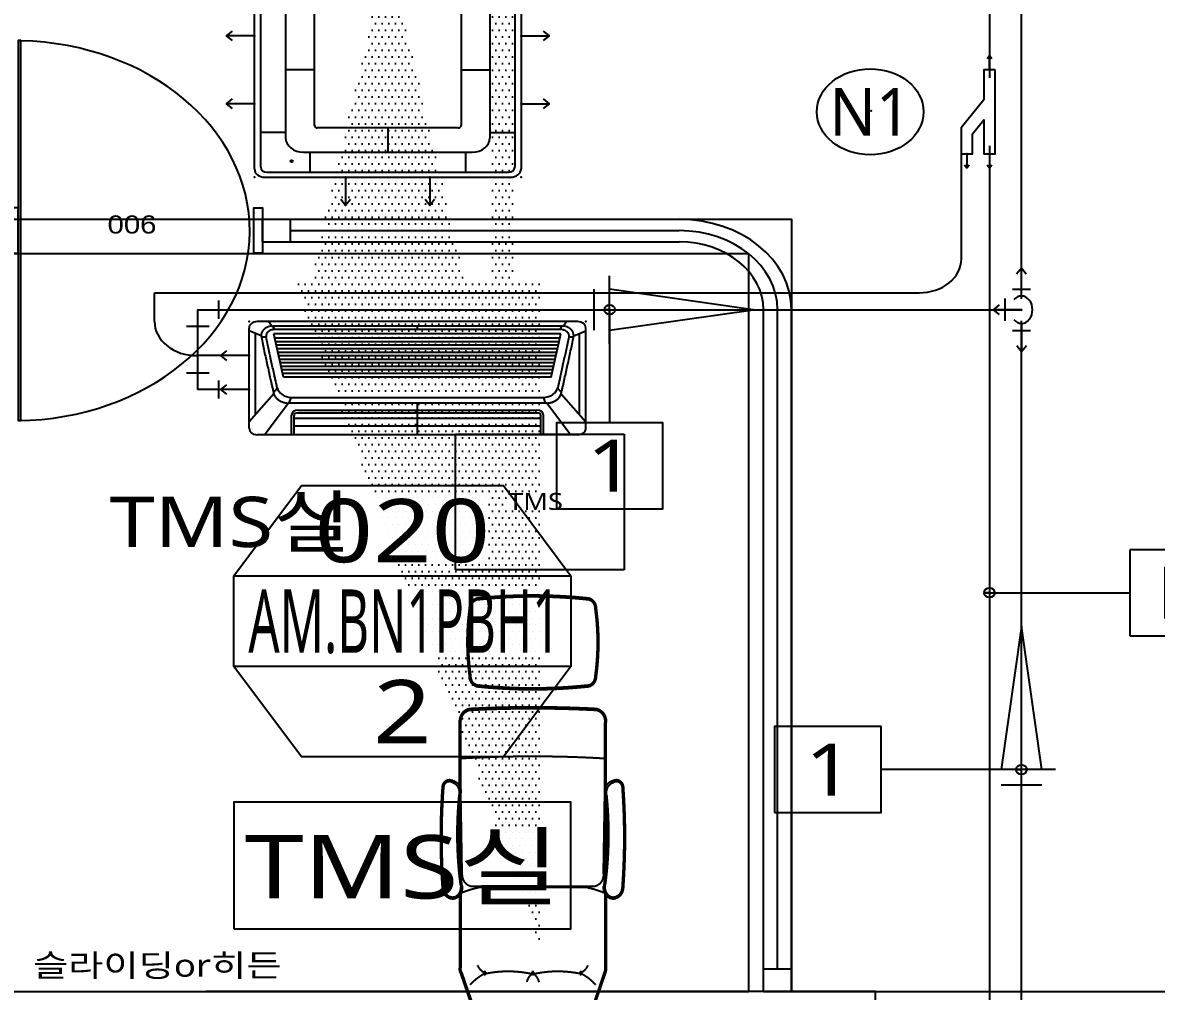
# Model space of a CAD drawing. Extents: x 11551484 to 2613213153046, y -2602833546311 to 14142.
# Drawn here: x 1301847045722 to 1302304503940, y -1301661280855 to -1301270332789 of the extents above; entities that cross this region are included whole.
import ezdxf
from ezdxf.enums import TextEntityAlignment as Align

# ---------------------------------------------------------------- set-up
doc = ezdxf.new("R2010")
doc.units = 0
doc.header["$LTSCALE"] = 1000
doc.header["$MEASUREMENT"] = 0
doc.header["$PDMODE"] = 35
doc.linetypes.add('DH-HID2', pattern=[1.2, 0.8, -0.4])
doc.layers.get('0').update_dxf_attribs({"linetype": 'CONTINUOUS'})
for name, color, linetype in [('0-ELC TEXT', 7, 'CONTINUOUS'), ('03-TEXT', 3, 'CONTINUOUS'), ('2.글자선', 60, 'CONTINUOUS'), ('5.창호', 4, 'CONTINUOUS'), ('CO-DO-FR', 7, 'CONTINUOUS'), ('CO-DOOR', 8, 'CONTINUOUS'), ('DVM_DRAIN', 5, 'CONTINUOUS'), ('DVM_DRAIN_MARK', 7, 'CONTINUOUS'), ('DVM_INDOOR', 7, 'CONTINUOUS'), ('DVM_INOUT_MARK', 2, 'CONTINUOUS'), ('DVM_INOUT_NAME', 7, 'CONTINUOUS'), ('DVM_JOINT', 6, 'CONTINUOUS'), ('DVM_PIPE', 3, 'CONTINUOUS'), ('DVM_PIPE_MARK', 2, 'CONTINUOUS'), ('DVM_PIPE_MARK_LEN', 7, 'CONTINUOUS'), ('DVM_ROOM', 2, 'CONTINUOUS'), ('DVM_UNIT_BP', 7, 'CONTINUOUS'), ('DVM_UNIT_DP', 4, 'CONTINUOUS'), ('DVM_UNIT_LP', 3, 'CONTINUOUS'), ('FU-FURM', 251, 'DH-HID2'), ('wall', 3, 'CONTINUOUS')]:
    doc.layers.add(name, color=color, linetype=linetype)
doc.layers.add('DVM_PMAT_MARK', color=6, linetype='CONTINUOUS', lineweight=25)
doc.styles.add('DVM_DEFAULT', font='malgun.ttf')
doc.styles.add('W-TEXT2', font='Dotum.ttf')
doc.styles.add('맑은 고딕', font='malgun.ttf')

# ---------------------------------------------------------------- blocks, each defined once
blk = doc.blocks.new('D-401')
at = {"layer": 'CO-DO-FR'}
for points in [[(0, 200), (30, 200), (30, 0), (0, 0)], [(900, 200), (870, 200), (870, 0), (900, 0)]]:
    blk.add_lwpolyline(points, close=True, dxfattribs=at)
at = {"layer": 'CO-DOOR'}
blk.add_lwpolyline([(860, 940), (860, -740), (870, -740), (870, 940)], close=True, dxfattribs=at)
blk.add_arc((884.8, 100.4), 839.8, 91.0082, 268.3093, dxfattribs=at)
at = {"layer": '2.글자선', "style": 'W-TEXT2'}
blk.add_text('900', height=80, dxfattribs=at).set_placement((464.3, 72.8), align=Align.MIDDLE_CENTER)
blk = doc.blocks.new('F-120')
at = {"layer": 'FU-FURM'}
for p, q in [((674.8, 324.3), (448.2, 324.3)), ((988.1, 318.1), (739.8, 323.2)), ((1067.9, 324.3), (1323.5, 324.3)), ((1068, 338.6), (1069.7, 342.3)), ((690.5, 318.3), (448.2, 318.3)), ((988, 312.1), (690.5, 318.3)), ((1057.7, 318.3), (1322.7, 318.3)), ((1338.3, 315.1), (1471.8, 258.6)), ((1339.1, 321.1), (1475.3, 263.5)), ((1033, -267.1), (1033, 267.1)), ((1036.4, -240.7), (1036.4, 240.7)), ((1488, -227), (1488, 227)), ((1494, -227), (1494, 227)), ((1338.3, -315.1), (1471.8, -258.6)), ((1339.1, -321.1), (1475.3, -263.5)), ((402.2, -295.2), (402.2, -296.4)), ((690.5, -318.3), (448.2, -318.3)), ((988, -312.1), (690.5, -318.3)), ((988.1, -318.1), (739.8, -323.2)), ((1057.7, -318.3), (1322.7, -318.3)), ((674.8, -324.3), (448.2, -324.3)), ((1065.3, -324.3), (1323.5, -324.3)), ((1068, -338.6), (1069.7, -342.3)), ((1073.4, -336.1), (1073.2, -335.6))]:
    blk.add_line(p, q, dxfattribs=at)
for centre in [(1341.4, 212.8), (1341.4, 0), (1341.4, -211.6)]:
    blk.add_circle(centre, 5, dxfattribs=at)
for centre, radius, start, end in [((857.4, -1603.5), 2011.1, 85.0022, 94.9978), ((682.2, 370), 30, 90, 180), ((460, 323.4), 198.2, 8.4489, 14.1361), ((460, 323.4), 204.2, 9.8324, 14.1361), ((682.2, 370), 24, 90, 180), ((857.4, -1603.5), 2005.1, 85.0022, 94.9978), ((1032.6, 355), 45, 335.1469, 90), ((1032.6, 355), 39, 335.1469, 90), ((448.2, 274.3), 50, 90, 177.5759), ((695.6, 358.4), 40, 188.4489, 277.5825), ((700.6, 365.1), 40, 189.8324, 277.2912), ((846.4, -774.1), 1102.5, 80.4, 97.5825), ((846.4, -774.1), 1108.5, 80.6287, 97.2912), ((1033.4, 359.1), 40, 260.6287, 335.1469), ((1036.9, 352.4), 40, 260.4, 335.1469), ((1323.5, 284.3), 40, 67.0656, 90), ((163.1, -424.1), 714.1, 80.4001, 99.5999), ((163.1, -424.3), 708.3, 80.3882, 99.6118), ((448.2, 274.3), 44, 90, 177.5759), ((7238.9, 0.1), 6670.4, 177.26633, 182.73581), ((988, 267.1), 45, 0, 90), ((1503.2, 164), 473.1, 161.1345, 170.6787), ((1322.7, 278.3), 40, 67.0656, 90), ((44, 240), 40, 90, 180), ((44, 240), 34, 90, 180), ((282.2, 240), 40, 0, 90), ((282.2, 240), 34, 0, 90), ((6926.8, 0), 6534.4, 177.57593, 182.42407), ((7068.9, 0.1), 6670.4, 177.62279, 182.3735), ((1286.6, 191.1), 58.9, 26.4695, 61.7897), ((1552.4, 123.6), 228.5, 138.2234, 156.1064), ((1449, 227), 39, 0, 54.2029), ((1449, 227), 45, 0, 54.2029), ((2879, 0), 2885, 175.2281, 184.7719), ((2879, 0), 2879, 175.2281, 184.7719), ((-2552.8, 0), 2879, 355.2281, 4.7719), ((-2552.8, 0), 2885, 355.2281, 4.7719), ((1942.6, 109.8), 607.9, 170.7046, 189.9934), ((1392.4, -29.5), 58.9, 109.7444, 145.0646), ((1942.6, -109.8), 607.9, 170.0066, 189.1734), ((1392.4, 29.5), 58.9, 214.9354, 250.2556), ((44, -240), 40, 180, 270), ((44, -240), 34, 180, 270), ((282.2, -240), 40, 270, 0), ((282.2, -240), 34, 270, 0), ((1503.2, -164), 473.1, 189.3213, 198.8655), ((1286.6, -189.9), 58.9, 298.2103, 333.5305), ((1552.4, -123.6), 228.5, 203.8936, 221.7766), ((1449, -227), 39, 305.7971, 0), ((1449, -227), 45, 305.7971, 0), ((163.1, 424.1), 714.1, 260.4001, 279.5999), ((163.1, 424.3), 708.3, 260.3882, 279.6118), ((448.2, -274.3), 50, 182.4241, 270), ((448.2, -274.3), 44, 182.4241, 270), ((988, -267.1), 45, 270, 0), ((695.6, -358.4), 40, 82.4175, 171.5511), ((846.4, 774.1), 1102.5, 262.4175, 279.6), ((846.4, 774.1), 1108.5, 262.7088, 279.3713), ((1033.4, -359.1), 40, 24.8531, 99.3713), ((1036.9, -352.4), 40, 24.8531, 99.6), ((1322.7, -278.3), 40, 270, 292.9344), ((1323.5, -284.3), 40, 270, 292.9344), ((460, -323.4), 198.2, 345.8639, 351.5511), ((460, -323.4), 204.2, 345.8639, 350.1676), ((700.6, -365.1), 40, 82.7088, 170.1676), ((1032.6, -355), 45, 270, 24.8531), ((1032.6, -355), 39, 270, 24.8531), ((682.2, -370), 30, 180, 270), ((682.2, -370), 24, 180, 270), ((857.4, 1603.5), 2011.1, 265.0022, 274.9978), ((857.4, 1603.5), 2005.1, 265.0022, 274.9978)]:
    blk.add_arc(centre, radius, start, end, dxfattribs=at)
blk = doc.blocks.new('DVM_BACKGROUND')
at = {"layer": '5.창호', "ltscale": 30}
for p, q in [((11494873.8, -14252465.3), (11496359.2, -14252465.3)), ((11494873.8, -14252565.3), (11494873.8, -14252465.3)), ((11494973.8, -14252565.3), (11494973.8, -14252465.3)), ((11494873.8, -14252515.3), (11494873.8, -14252515.3)), ((11494973.8, -14252515.3), (11496359.2, -14252515.3)), ((11494873.8, -14252565.3), (11496359.2, -14252565.3)), ((11496659.2, -14255878), (11496659.2, -14252865.3)), ((11496709.2, -14255778), (11496709.2, -14252865.3)), ((11496759.2, -14255878), (11496759.2, -14252865.3)), ((11496659.2, -14255778), (11496759.2, -14255778)), ((11496659.2, -14255878), (11496759.2, -14255878)), ((11496709.2, -14255878), (11496709.2, -14255878))]:
    blk.add_line(p, q, dxfattribs=at)
for radius, start in [(400, 360), (350, 0), (300, 0)]:
    blk.add_arc((11496359.2, -14252865.3), radius, start, 90, dxfattribs=at)
at = {"layer": 'FU-FURM'}
blk.add_lwpolyline([(11496162.5, -14254015.2), (11495562.5, -14254015.2), (11495562.5, -14253415.2), (11496162.5, -14253415.2)], close=True, dxfattribs=at)
at = {"layer": 'wall', "ltscale": 10}
for p, q in [((11497058.8, -14255878), (11494673.8, -14255878)), ((11496658.7, -14255878), (11496659.2, -14255878)), ((11497058.8, -14255977.8), (11497058.8, -14255877.8))]:
    blk.add_line(p, q, dxfattribs=at)
at = {"layer": 'CO-DOOR', "rotation": 180}
blk.add_blockref('D-401', (11494873.8, -14252415.3), dxfattribs=at)
at = {"layer": 'FU-FURM', "xscale": -1, "rotation": 89.99999999999994}
blk.add_blockref('F-120', (11495837.7, -14254133.3), dxfattribs=at)
at = {"layer": '0-ELC TEXT', "color": 8, "style": '맑은 고딕'}
blk.add_text('TMS', height=74.67, dxfattribs=at).set_placement((11495749.2, -14253675.1), align=Align.TOP_LEFT)
at = {"layer": '03-TEXT', "style": '맑은 고딕'}
blk.add_text('TMS실', height=222.22, dxfattribs=at).set_placement((11494329.8, -14253691.7), align=Align.TOP_LEFT)
at = {"layer": '03-TEXT', "color": 7, "style": '맑은 고딕'}
blk.add_text('슬라이딩or히든', height=100, dxfattribs=at).set_placement((11494056.6, -14255713.4), align=Align.TOP_LEFT)
blk = doc.blocks.new('DVM_DP_VEC')
at = {"layer": 'DVM_UNIT_DP', "color": 0}
blk.add_line((0, 0), (100, 0), dxfattribs=at)
blk.add_lwpolyline([(78.8, 21.2), (100, 0), (78.8, -21.2)], dxfattribs=at)
blk.add_point((0, 0), dxfattribs=at)
blk = doc.blocks.new('DVM_LP_VEC')
at = {"layer": 'DVM_UNIT_LP', "color": 0}
blk.add_line((0, 0), (100, 0), dxfattribs=at)
blk.add_lwpolyline([(78.8, 21.2), (100, 0), (78.8, -21.2)], dxfattribs=at)
blk.add_point((0, 0), dxfattribs=at)
blk = doc.blocks.new('DVM_ID_CST_WF4W_840X204X840_T')
at = {"layer": 'DVM_INDOOR'}
h = blk.add_hatch(dxfattribs=at)
h.set_pattern_fill('DOTS', color=0, scale=15)
h.set_pattern_definition([(0, (0, 0), (11.90625, 23.8125), [0, -23.8125])])
h.paths.add_polyline_path([(277.5, 451.7), (-277.3, 451.7), (-277.3, 363.4), (277.5, 363.4)])
h.paths.add_polyline_path([(-364, 276.7), (-452.3, 276.7), (-452.3, -278.1), (-363.9, -278.1)])
h.paths.add_polyline_path([(277.5, -364.7), (-277.3, -364.7), (-277.3, -453), (277.5, -453)])
h.paths.add_polyline_path([(452.4, 276.7), (364.2, 276.7), (364.1, -278.1), (452.4, -278.1)])
h = blk.add_hatch(dxfattribs=at)
h.set_pattern_fill('NET3', color=0, scale=13)
h.set_pattern_definition([(0, (0, 0), (0, 41.275), []), (60, (0, 0), (-35.745, 20.6375), []), (120, (0, 0), (-35.745, -20.6375), [])])
h.paths.add_polyline_path([(261.3, 246.1, 0.414214), (251.3, 256.1), (-251.1, 256.1, 0.414214), (-261.1, 246.1), (-261.1, -247.4, 0.414214), (-251.1, -257.4), (251.3, -257.4, 0.414214), (261.3, -247.4)])
at = {"layer": 'DVM_INDOOR', "color": 0}
for p, q in [((437.1, 474.3), (-436.9, 474.3)), ((430.4, 451.7), (-430.3, 451.7)), ((-277.3, 363.4), (-277.3, 451.7)), ((277.5, 363.4), (277.5, 451.7)), ((-474.9, -437.7), (-474.9, 436.3)), ((-452.3, -431), (-452.3, 429.7)), ((452.4, 429.7), (452.4, -431)), ((475.1, 436.3), (475.1, -437.7)), ((-300.4, 363.4), (300.6, 363.4)), ((0.1, 256.1), (0.1, 363.4)), ((-364, 299.8), (-363.9, -301.1)), ((364.2, 299.8), (364.1, -301.1)), ((-364, 276.7), (-452.3, 276.7)), ((364.2, 276.7), (452.4, 276.7)), ((-261.1, -0.7), (-364, -0.7)), ((261.3, -0.7), (364.2, -0.7)), ((-363.9, -278.1), (-452.3, -278.1)), ((0.1, -257.4), (0.1, -364.7)), ((364.1, -278.1), (452.4, -278.1)), ((-300.3, -364.7), (300.5, -364.7)), ((-277.3, -364.7), (-277.3, -453)), ((277.5, -364.7), (277.5, -453)), ((-436.9, -475.7), (437.1, -475.7)), ((-430.3, -453), (430.4, -453))]:
    blk.add_line(p, q, dxfattribs=at)
blk.add_lwpolyline([(-251.1, 256.1), (251.3, 256.1, -0.414214), (261.3, 246.1), (261.3, -247.4, -0.414214), (251.3, -257.4), (-251.1, -257.4, -0.414214), (-261.1, -247.4), (-261.1, 246.1, -0.414214)], format="xyb", close=True, dxfattribs=at)
blk.add_circle((-342.5, -404.9), 4.24, dxfattribs=at)
for centre, radius, start, end in [((-436.9, 436.3), 38, 90, 180), ((-430.3, 429.7), 22, 90, 180), ((430.4, 429.7), 22, 0, 90), ((437.1, 436.3), 38, 0, 90), ((-300.4, 299.8), 63.6, 90, 180.0064), ((300.6, 299.8), 63.6, 359.9936, 90), ((-300.3, -301.1), 63.6, 180.0064, 270), ((300.5, -301.1), 63.6, 270, 359.9936), ((-436.9, -437.7), 38, 180, 270), ((-430.3, -431), 22, 180, 270), ((430.4, -431), 22, 270, 0), ((437.1, -437.7), 38, 270, 0)]:
    blk.add_arc(centre, radius, start, end, dxfattribs=at)
at = {"layer": 'DVM_UNIT_BP'}
for p in [(-474.9, 474.3), (475.1, 474.3), (-474.9, -475.7), (475.1, -475.7)]:
    blk.add_point(p, dxfattribs=at)
at = {"layer": 'DVM_UNIT_DP'}
for p, rotation in [((-150.1, 474.3), 90), ((-474.9, -150.6), 180), ((149.9, -475.7), 270)]:
    blk.add_blockref('DVM_DP_VEC', p, dxfattribs=dict(at, rotation=rotation))
blk.add_blockref('DVM_DP_VEC', (475.1, 149.4), dxfattribs=at)
at = {"layer": 'DVM_UNIT_LP'}
for p, rotation in [((149.9, 474.3), 90), ((-474.9, 149.4), 180), ((-150.1, -475.7), 270)]:
    blk.add_blockref('DVM_LP_VEC', p, dxfattribs=dict(at, rotation=rotation))
blk.add_blockref('DVM_LP_VEC', (475.1, -150.6), dxfattribs=at)
blk = doc.blocks.new('DVM_ID_CST_WF1W_AP_970X135X410_T_BLO')
at = {"layer": 'DVM_INDOOR'}
h = blk.add_hatch(dxfattribs=at)
h.set_pattern_fill('DOTS', color=0, scale=15)
h.set_pattern_definition([(0, (0.0003, -0.097), (11.90625, 23.8125), [0, -23.8125])])
h.paths.add_polyline_path([(427.8, 403, 0.414214), (439.8, 415), (439.8, 426.8), (-439.8, 426.8), (-439.8, 415, 0.414214), (-427.8, 403)])
h.paths.add_polyline_path([(-439.8, 461.6), (-439.8, 426.8), (439.8, 426.8), (439.8, 461.6)])
h.paths.add_polyline_path([(-439.8, 500), (-439.8, 461.6), (439.8, 461.6), (439.8, 500)])
at = {"layer": 'DVM_INDOOR', "color": 0}
for p, q in [((-571.5, 500), (571.5, 500)), ((-545.5, 500), (-461, 359.9)), ((-448.5, 500), (-448.5, 413.6)), ((0, 499.4), (0, 359.9)), ((448.5, 500), (448.5, 413.6)), ((545.5, 500), (461, 359.9)), ((-600, 471.5), (-600, 28.5)), ((-439.6, 461.6), (439.8, 461.6)), ((600, 471.5), (600, 28.5)), ((-511.5, 319.4), (-600, 442.5)), ((-576.8, 410), (-576.8, 52.8)), ((439.8, 426.8), (-439.8, 426.8)), ((511.5, 319.4), (600, 442.5)), ((576.8, 410), (576.8, 52.9)), ((425.5, 390.6), (-425.6, 390.6)), ((-461, 359.9), (460.9, 359.9)), ((-456.7, 359.9), (-449.8, 334.7)), ((448.5, 334.7), (-448.5, 334.7)), ((456.7, 359.9), (449.8, 334.7)), ((-513, 313.2), (-499.3, 293.8)), ((513, 313.2), (499.3, 293.8)), ((-476.9, 245.8), (-511.1, 53.4)), ((-476.9, 245.8), (476.9, 245.8)), ((476.9, 245.8), (511.2, 53.4)), ((-482.6, 213.6), (482.6, 213.6)), ((-479.8, 229.4), (479.8, 229.4)), ((-490.9, 166.9), (490.9, 166.9)), ((-488.2, 182.3), (488.2, 182.3)), ((-485.4, 197.9), (485.4, 197.9)), ((-496.5, 135.7), (496.5, 135.7)), ((-493.7, 151.3), (493.7, 151.3)), ((-504.8, 89), (504.8, 89)), ((-502.1, 104.3), (502.1, 104.3)), ((-499.3, 120.1), (499.3, 120.1)), ((-556.7, 63.4), (-600, 40.6)), ((-556.2, 68.4), (-538.9, 68.4)), ((-511.1, 53.4), (511.2, 53.4)), ((-507.6, 73.4), (507.6, 73.4)), ((538.9, 68.5), (556.2, 68.4)), ((556.7, 63.4), (600, 40.7)), ((-571.5, 0), (571.5, 0)), ((-518.6, 19.7), (-530.9, 0)), ((-509.2, 33.3), (-514.6, 19.5)), ((-514.6, 19.5), (514.6, 19.5)), ((509.2, 33.3), (-509.2, 33.3)), ((0, 33.3), (0, 19.5)), ((509.2, 33.3), (514.6, 19.5)), ((518.6, 19.7), (530.9, 0))]:
    blk.add_line(p, q, dxfattribs=at)
for points in [[(-439.8, 500), (-439.8, 415, 0.414214), (-427.8, 403)], [(439.8, 500), (439.8, 415, -0.414214), (427.8, 403), (-427.8, 403)]]:
    blk.add_lwpolyline(points, format="xyb", dxfattribs=at)
for centre, radius, start, end in [((-571.5, 471.5), 28.5, 89.9991, 180), ((571.5, 471.5), 28.5, 0, 89.9991), ((-425.5, 413.6), 23, 180, 270), ((425.5, 413.6), 23, 270, 0), ((-448.5, 282.7), 52, 90, 169.5496), ((448.5, 282.7), 52, 10.4498, 90), ((-571.5, 28.5), 28.5, 179.9972, 269.9829), ((571.5, 28.5), 28.5, 269.9829, 359.9972)]:
    blk.add_arc(centre, radius, start, end, dxfattribs=at)
for points, knots in [([(-461, 359.9), (-461.1, 359.9), (-461.2, 359.9), (-461.3, 359.9), (-461.4, 359.9), (-461.5, 359.9), (-461.6, 359.9), (-461.8, 359.9), (-461.9, 359.8), (-462, 359.8), (-462.1, 359.8), (-462.3, 359.8), (-462.4, 359.8), (-462.5, 359.8), (-462.6, 359.8), (-462.8, 359.8), (-462.9, 359.8), (-463, 359.8), (-463.1, 359.8), (-463.2, 359.8), (-463.4, 359.8), (-463.5, 359.8), (-463.6, 359.8), (-463.7, 359.7), (-463.9, 359.7), (-464, 359.7), (-464.1, 359.7), (-464.2, 359.7), (-464.3, 359.7), (-464.5, 359.7), (-464.6, 359.7), (-464.7, 359.7), (-464.8, 359.7), (-465, 359.6), (-465.1, 359.6), (-465.2, 359.6), (-465.3, 359.6), (-465.4, 359.6), (-465.6, 359.6), (-465.7, 359.6), (-465.8, 359.6), (-466.3, 359.5), (-467.1, 359.4), (-468.1, 359.3), (-468.9, 359.1), (-469.5, 359), (-469.8, 359), (-469.8, 359), (-469.9, 358.9), (-470, 358.9), (-470.1, 358.9), (-470.3, 358.9), (-470.7, 358.8), (-471.4, 358.6), (-472.3, 358.4), (-473.1, 358.2), (-473.7, 358.1), (-474.2, 357.9), (-474.6, 357.8), (-475, 357.7), (-475.4, 357.6), (-475.8, 357.5), (-476, 357.4), (-476.2, 357.4), (-476.3, 357.3), (-476.4, 357.3), (-476.5, 357.3), (-476.6, 357.2), (-476.9, 357.1), (-477.2, 357), (-477.6, 356.9), (-477.9, 356.8), (-478, 356.7), (-478.2, 356.7), (-478.3, 356.7), (-478.4, 356.6), (-478.6, 356.5), (-479, 356.4), (-479.5, 356.2), (-480.1, 355.9), (-480.8, 355.7), (-481.3, 355.4), (-481.8, 355.2), (-482.1, 355.1), (-482.4, 355), (-482.6, 354.9), (-482.8, 354.8), (-483, 354.7), (-483.2, 354.6), (-483.4, 354.5), (-483.6, 354.4), (-483.8, 354.3), (-484.1, 354.1), (-484.3, 354), (-484.5, 353.9), (-484.8, 353.8), (-485.1, 353.6), (-485.3, 353.5), (-485.7, 353.3), (-486, 353.1), (-486.4, 352.9), (-486.7, 352.7), (-487, 352.5), (-487.5, 352.3), (-488.1, 351.9), (-488.6, 351.6), (-489, 351.3), (-489.5, 351), (-489.9, 350.7), (-490.3, 350.5), (-490.5, 350.3), (-490.7, 350.1), (-491, 350), (-491.2, 349.8), (-491.6, 349.5), (-492, 349.2), (-492.3, 349), (-492.5, 348.8), (-492.7, 348.7), (-492.8, 348.6), (-492.9, 348.5), (-493, 348.5), (-493, 348.4), (-493.1, 348.4), (-493.1, 348.4), (-493.1, 348.3), (-493.2, 348.3), (-493.2, 348.3), (-493.2, 348.3), (-493.2, 348.3), (-493.2, 348.3), (-493.2, 348.3), (-493.2, 348.3), (-493.2, 348.3), (-493.2, 348.3), (-493.2, 348.3), (-493.2, 348.3), (-493.2, 348.3), (-493.2, 348.3), (-493.2, 348.3), (-493.2, 348.3), (-493.2, 348.3), (-493.2, 348.3), (-493.2, 348.3), (-493.2, 348.3), (-493.2, 348.3), (-493.2, 348.3), (-493.2, 348.3), (-493.2, 348.3), (-493.2, 348.3), (-493.2, 348.3), (-493.2, 348.3), (-493.2, 348.3), (-493.2, 348.3), (-493.2, 348.3), (-493.2, 348.3), (-493.2, 348.3), (-493.2, 348.3), (-493.2, 348.3), (-493.2, 348.3), (-493.2, 348.3), (-493.2, 348.3), (-493.2, 348.3), (-493.2, 348.3), (-493.2, 348.3), (-493.2, 348.3), (-493.2, 348.3), (-493.2, 348.3), (-493.2, 348.3), (-493.2, 348.3), (-493.2, 348.3), (-493.2, 348.3), (-493.2, 348.3), (-493.2, 348.3), (-493.2, 348.3), (-493.2, 348.3), (-493.2, 348.3), (-493.2, 348.3), (-493.2, 348.3), (-493.2, 348.3), (-493.2, 348.2), (-493.3, 348.2), (-493.3, 348.2), (-493.4, 348.2), (-493.4, 348.1), (-493.5, 348), (-493.6, 348), (-493.6, 347.9), (-493.7, 347.9), (-493.8, 347.8), (-493.9, 347.7), (-494.1, 347.6), (-494.2, 347.5), (-494.3, 347.4), (-494.4, 347.3), (-494.5, 347.2), (-494.7, 347.1), (-494.8, 347), (-494.9, 346.9), (-495, 346.8), (-495.1, 346.7), (-495.3, 346.5), (-495.4, 346.4), (-495.5, 346.3), (-495.6, 346.2), (-495.7, 346.1), (-495.9, 346), (-496, 345.9), (-496.1, 345.8), (-496.2, 345.7), (-496.3, 345.6), (-496.4, 345.5), (-496.6, 345.4), (-496.7, 345.3), (-496.8, 345.1), (-496.9, 345), (-497, 344.9), (-497.1, 344.8), (-497.2, 344.7), (-497.4, 344.6), (-497.5, 344.5), (-497.6, 344.4), (-497.7, 344.3), (-497.8, 344.1), (-497.9, 344), (-498, 343.9), (-498.1, 343.8), (-498.2, 343.7), (-498.4, 343.6), (-498.5, 343.5), (-498.6, 343.3), (-498.7, 343.2), (-498.8, 343.1), (-498.9, 343), (-499, 342.9), (-499.1, 342.8), (-499.2, 342.6), (-499.3, 342.5), (-499.4, 342.4), (-499.5, 342.3), (-499.7, 342.2), (-499.8, 342), (-499.9, 341.9), (-500, 341.8), (-500.1, 341.7), (-500.2, 341.6), (-500.3, 341.4), (-500.4, 341.3), (-500.5, 341.2), (-500.6, 341.1), (-500.7, 341), (-500.8, 340.8), (-500.9, 340.7), (-501.1, 340.5), (-501.2, 340.3), (-501.3, 340.2), (-501.4, 340.1), (-501.5, 340), (-501.6, 339.9), (-501.7, 339.7), (-501.8, 339.5), (-502, 339.4), (-502.1, 339.2), (-502.3, 339), (-502.4, 338.8), (-502.6, 338.6), (-502.7, 338.4), (-502.8, 338.2), (-503, 338), (-503.1, 337.8), (-503.3, 337.6), (-503.4, 337.5), (-503.4, 337.4), (-503.5, 337.4), (-503.5, 337.3), (-503.5, 337.3), (-503.5, 337.3), (-503.6, 337.2), (-503.6, 337.2), (-503.6, 337.2), (-503.6, 337.1), (-503.6, 337.1), (-503.6, 337.1), (-503.6, 337.1), (-503.6, 337.1), (-503.6, 337.1), (-503.6, 337.1), (-503.6, 337.1), (-503.6, 337.1), (-503.6, 337.1), (-503.6, 337.1), (-503.6, 337.1), (-503.6, 337.1), (-503.6, 337.1), (-503.6, 337.1), (-503.6, 337.1), (-503.6, 337.1), (-503.6, 337.1), (-503.6, 337.1), (-503.6, 337.1), (-503.6, 337.1), (-503.6, 337.1), (-503.6, 337.1), (-503.6, 337.1), (-503.6, 337.1), (-503.6, 337.1), (-503.6, 337.1), (-503.6, 337.1), (-503.6, 337.1), (-503.6, 337.1), (-503.6, 337.1), (-503.6, 337.1), (-503.6, 337.1), (-503.6, 337.1), (-503.6, 337.1), (-503.7, 337.1), (-503.7, 337), (-503.8, 336.9), (-503.8, 336.8), (-503.9, 336.7), (-504, 336.6), (-504.1, 336.4), (-504.2, 336.3), (-504.3, 336.2), (-504.3, 336.1), (-504.4, 336), (-504.5, 335.8), (-504.6, 335.7), (-504.6, 335.6), (-504.7, 335.5), (-504.8, 335.4), (-504.9, 335.1), (-505.2, 334.7), (-505.6, 334), (-506, 333.3), (-506.4, 332.7), (-506.6, 332.3), (-506.7, 332.1), (-506.7, 332), (-506.8, 332), (-506.8, 331.9), (-506.8, 331.9), (-506.9, 331.7), (-507, 331.5), (-507.2, 331.2), (-507.3, 330.9), (-507.5, 330.6), (-507.6, 330.3), (-507.8, 329.9), (-507.9, 329.6), (-508.1, 329.3), (-508.2, 329.1), (-508.3, 328.9), (-508.3, 328.8), (-508.4, 328.7), (-508.4, 328.6), (-508.5, 328.3), (-508.7, 327.8), (-509, 327.3), (-509.2, 326.8), (-509.4, 326.3), (-509.5, 325.9), (-509.6, 325.6), (-509.7, 325.4), (-509.7, 325.3), (-509.8, 325.1), (-509.9, 324.9), (-510, 324.7), (-510, 324.5), (-510.1, 324.3), (-510.1, 324.2), (-510.2, 324), (-510.2, 323.9), (-510.3, 323.8), (-510.3, 323.6), (-510.4, 323.5), (-510.4, 323.3), (-510.5, 323.2), (-510.5, 323), (-510.6, 322.8), (-510.6, 322.7), (-510.7, 322.5), (-510.7, 322.3), (-510.8, 322.2), (-510.8, 322), (-510.9, 321.8), (-510.9, 321.6), (-511, 321.4), (-511, 321.3), (-511.1, 321.1), (-511.2, 320.9), (-511.2, 320.7), (-511.3, 320.5), (-511.3, 320.2), (-511.4, 320), (-511.4, 319.8), (-511.5, 319.6), (-511.5, 319.5), (-511.5, 319.4)], [0, 0, 0, 0, 0.001765, 0.003529, 0.005294, 0.007059, 0.008823, 0.010588, 0.012352, 0.014116, 0.015881, 0.017645, 0.019409, 0.021173, 0.022937, 0.024702, 0.026466, 0.028229, 0.029993, 0.031757, 0.033521, 0.035285, 0.037049, 0.038812, 0.040576, 0.042339, 0.044103, 0.045866, 0.04763, 0.049393, 0.051156, 0.05292, 0.054683, 0.056446, 0.058209, 0.059972, 0.061735, 0.063498, 0.065261, 0.067024, 0.068787, 0.07055, 0.088059, 0.10292, 0.115137, 0.124712, 0.126163, 0.127325, 0.1283, 0.12944, 0.131236, 0.133687, 0.136794, 0.151003, 0.163408, 0.174911, 0.186415, 0.19159, 0.197106, 0.202964, 0.209163, 0.215479, 0.219883, 0.221884, 0.22343, 0.224162, 0.225102, 0.227168, 0.231141, 0.237019, 0.24311, 0.247247, 0.24943, 0.251369, 0.252721, 0.254965, 0.258103, 0.262133, 0.271962, 0.28166, 0.291227, 0.300577, 0.307976, 0.312744, 0.315759, 0.320727, 0.323148, 0.325851, 0.328835, 0.332101, 0.335648, 0.339476, 0.343585, 0.347976, 0.34952, 0.354132, 0.360503, 0.364934, 0.3672, 0.375692, 0.383432, 0.384919, 0.389345, 0.400385, 0.40996, 0.418507, 0.426067, 0.432913, 0.441712, 0.447274, 0.451798, 0.455285, 0.458528, 0.464582, 0.469833, 0.478168, 0.484251, 0.486843, 0.490174, 0.493625, 0.495107, 0.495342, 0.496042, 0.496945, 0.497789, 0.498575, 0.499303, 0.499369, 0.499564, 0.499758, 0.499824, 0.499828, 0.499832, 0.499836, 0.49984, 0.499843, 0.499846, 0.499849, 0.499852, 0.499854, 0.499857, 0.49986, 0.499863, 0.499866, 0.499869, 0.499872, 0.499875, 0.499878, 0.499881, 0.499883, 0.499886, 0.499889, 0.499892, 0.499895, 0.499898, 0.499901, 0.499904, 0.499907, 0.499909, 0.499912, 0.499915, 0.499918, 0.499921, 0.499924, 0.499927, 0.49993, 0.499933, 0.499936, 0.499938, 0.499941, 0.499944, 0.499947, 0.49995, 0.499953, 0.499956, 0.499959, 0.499961, 0.499996, 0.500092, 0.500252, 0.500475, 0.500762, 0.501113, 0.502574, 0.503909, 0.505116, 0.50626, 0.507404, 0.508548, 0.510836, 0.513123, 0.515411, 0.517699, 0.519986, 0.522274, 0.524561, 0.526848, 0.529136, 0.531423, 0.53371, 0.535997, 0.538283, 0.54057, 0.542857, 0.545143, 0.54743, 0.549716, 0.552003, 0.554289, 0.556575, 0.558861, 0.561147, 0.563433, 0.565719, 0.568004, 0.57029, 0.572575, 0.574861, 0.577146, 0.579431, 0.581716, 0.584001, 0.586286, 0.588571, 0.590856, 0.59314, 0.595425, 0.597709, 0.599994, 0.602278, 0.604562, 0.606846, 0.60913, 0.611414, 0.613697, 0.615981, 0.618264, 0.620547, 0.622831, 0.625114, 0.627397, 0.62968, 0.631963, 0.634245, 0.636528, 0.63881, 0.641092, 0.643375, 0.645657, 0.647939, 0.65022, 0.652502, 0.655924, 0.659347, 0.661628, 0.663909, 0.66619, 0.668471, 0.670751, 0.673032, 0.676452, 0.679873, 0.683293, 0.686713, 0.690132, 0.693551, 0.69697, 0.700388, 0.703806, 0.707224, 0.710641, 0.714058, 0.714644, 0.715261, 0.71591, 0.716591, 0.717303, 0.718046, 0.718679, 0.719061, 0.719192, 0.719206, 0.719223, 0.719241, 0.719259, 0.719276, 0.719294, 0.719312, 0.719329, 0.719347, 0.719365, 0.719382, 0.7194, 0.719418, 0.719436, 0.719453, 0.719471, 0.719489, 0.719506, 0.719524, 0.719542, 0.719559, 0.719577, 0.719595, 0.719612, 0.71963, 0.719648, 0.719665, 0.719683, 0.719701, 0.719718, 0.719735, 0.719749, 0.719791, 0.719989, 0.720573, 0.721543, 0.722899, 0.724641, 0.72677, 0.729069, 0.73132, 0.733522, 0.735676, 0.737782, 0.739839, 0.741848, 0.743808, 0.74572, 0.747584, 0.749399, 0.751166, 0.761606, 0.772047, 0.783331, 0.796306, 0.801854, 0.804022, 0.805127, 0.806011, 0.806392, 0.80762, 0.810133, 0.813931, 0.81881, 0.823809, 0.828807, 0.833806, 0.838804, 0.843801, 0.848798, 0.852287, 0.855003, 0.856944, 0.858113, 0.859639, 0.864676, 0.87128, 0.879454, 0.889196, 0.896415, 0.902323, 0.906921, 0.909055, 0.911516, 0.914305, 0.917422, 0.920866, 0.924638, 0.926547, 0.928505, 0.930513, 0.93257, 0.934676, 0.936831, 0.939035, 0.941289, 0.943592, 0.945944, 0.948345, 0.950796, 0.953296, 0.955845, 0.958443, 0.961091, 0.963788, 0.966534, 0.96933, 0.972175, 0.975069, 0.978013, 0.981006, 0.984048, 0.98714, 0.990281, 0.993471, 0.996711, 1, 1, 1, 1]), ([(511.5, 319.4), (511.4, 319.7), (511.1, 320.9), (509.6, 325.1), (506.4, 331.9), (501.6, 338.7), (497.1, 343.5), (493.4, 346.9), (489.5, 349.9), (483.9, 353.4), (477.8, 356.2), (471.5, 358.2), (467.4, 359.1), (464.2, 359.6), (462.3, 359.8), (461.1, 359.9), (460.9, 359.9)], [0, 0, 0, 0, 0.016085, 0.052074, 0.196028, 0.339981, 0.411958, 0.483935, 0.555912, 0.627889, 0.771843, 0.84382, 0.915797, 0.951785, 0.987774, 1, 1, 1, 1]), ([(-513, 313.2), (-513.5, 310.7), (-514.4, 305.6), (-516.3, 295.4), (-519.6, 277.6), (-524.2, 252.1), (-529.7, 221.5), (-535.2, 190.9), (-540.5, 160.3), (-545.8, 129.7), (-551, 99.1), (-554.4, 78.7), (-556.2, 68.4)], [0, 0, 0, 0, 0.03125, 0.0625, 0.125, 0.25, 0.375, 0.5, 0.625, 0.75, 0.875, 1, 1, 1, 1]), ([(-511.5, 319.4), (-511.7, 318.9), (-512.3, 316.9), (-512.7, 314.9), (-513, 313.2)], [0, 0, 0, 0, 0.216622, 1, 1, 1, 1]), ([(513, 313.2), (512.7, 314.9), (512.3, 316.9), (511.7, 318.9), (511.5, 319.4)], [0, 0, 0, 0, 0.783378, 1, 1, 1, 1]), ([(540.6, 159.9), (540.5, 160), (538.8, 170.4), (535.2, 190.9), (529.7, 221.5), (524.2, 252.1), (519.6, 277.6), (516.3, 295.4), (514.4, 305.6), (513.5, 310.7), (513, 313.2)], [0, 0, 0, 0, 0.002953, 0.202362, 0.401772, 0.601181, 0.800591, 0.900295, 0.950148, 1, 1, 1, 1]), ([(-538.9, 68.5), (-537.3, 77.9), (-534.2, 96.7), (-529.4, 124.8), (-524.5, 153), (-519.6, 181.2), (-514.6, 209.4), (-510.3, 233.3), (-507.7, 247.9), (-506.8, 253.1)], [0, 0, 0, 0, 0.152619, 0.305238, 0.457857, 0.610476, 0.763096, 0.915715, 1, 1, 1, 1]), ([(506.8, 253.1), (507.7, 247.9), (510.3, 233.3), (514.6, 209.4), (519.6, 181.2), (524.5, 153), (529.4, 124.8), (534.2, 96.7), (537.3, 77.9), (538.9, 68.5)], [0, 0, 0, 0, 0.084285, 0.236904, 0.389524, 0.542143, 0.694762, 0.847381, 1, 1, 1, 1]), ([(556.2, 68.4), (554.4, 78.7), (551, 99.1), (545.8, 129.6), (542.3, 149.8), (540.6, 159.9)], [0, 0, 0, 0, 0.334987, 0.669974, 1, 1, 1, 1]), ([(-556.2, 68.4), (-556.4, 66.9), (-556.6, 65.3), (-556.7, 63.6), (-556.7, 63.4)], [0, 0, 0, 0, 0.898221, 1, 1, 1, 1]), ([(-556.7, 63.4), (-556.7, 62.8), (-556.8, 61.4), (-556.7, 58.6), (-556.3, 54.8), (-555.2, 49.5), (-553.8, 45.8), (-552.8, 43.7)], [0, 0, 0, 0, 0.087094, 0.199709, 0.42494, 0.65017, 1, 1, 1, 1]), ([(-552.8, 43.7), (-552.5, 43), (-551.5, 41.1), (-550, 38.5), (-548.5, 36.3), (-547.5, 35.1), (-546.8, 34.3), (-546.1, 33.4), (-545, 32.3), (-543.7, 30.9), (-542, 29.4), (-540.2, 28), (-538.3, 26.6), (-535.8, 25), (-531, 22.5), (-525.9, 20.8), (-521.4, 20), (-519.7, 19.8), (-518.8, 19.7), (-518.6, 19.7)], [0, 0, 0, 0, 0.046668, 0.15112, 0.203345, 0.229458, 0.255571, 0.281684, 0.307796, 0.360022, 0.412248, 0.464473, 0.516699, 0.568925, 0.673376, 0.882279, 0.934504, 0.98673, 1, 1, 1, 1]), ([(-535.6, 48.9), (-535.7, 49.1), (-536.8, 51.2), (-538.1, 54.4), (-539, 58.7), (-539.3, 61.4), (-539.3, 63.6), (-539.3, 65.8), (-539.1, 67.4), (-538.9, 68.5)], [0, 0, 0, 0, 0.029129, 0.352752, 0.514564, 0.676376, 0.757282, 0.838188, 1, 1, 1, 1]), ([(-509.2, 33.3), (-509.7, 33.3), (-510.8, 33.4), (-512.4, 33.5), (-514.1, 33.7), (-517.3, 34.3), (-520.9, 35.6), (-524.3, 37.4), (-526.1, 38.5), (-527.5, 39.5), (-528.7, 40.5), (-530, 41.6), (-530.9, 42.6), (-531.7, 43.4), (-532.2, 44), (-532.7, 44.6), (-533.4, 45.5), (-534.4, 46.9), (-535.1, 48.1), (-535.6, 48.9)], [0, 0, 0, 0, 0.050917, 0.101833, 0.15275, 0.203666, 0.407333, 0.509166, 0.560082, 0.610999, 0.661916, 0.712832, 0.763749, 0.789207, 0.814665, 0.840124, 0.865582, 0.916498, 1, 1, 1, 1]), ([(535.6, 48.9), (535.1, 48.1), (534.4, 46.9), (533.4, 45.5), (532.7, 44.6), (532.2, 44), (531.7, 43.4), (530.9, 42.6), (530, 41.6), (528.7, 40.5), (527.5, 39.5), (526.1, 38.5), (524.3, 37.4), (520.9, 35.6), (517.3, 34.3), (514.1, 33.7), (512.4, 33.5), (510.8, 33.4), (509.7, 33.3), (509.2, 33.3)], [0, 0, 0, 0, 0.083502, 0.134418, 0.159876, 0.185335, 0.210793, 0.236251, 0.287168, 0.338084, 0.389001, 0.439918, 0.490834, 0.592667, 0.796334, 0.84725, 0.898167, 0.949083, 1, 1, 1, 1]), ([(518.6, 19.7), (518.8, 19.7), (519.7, 19.8), (521.4, 20), (525.9, 20.8), (531, 22.5), (535.8, 25), (538.3, 26.6), (540.2, 28), (542, 29.4), (543.7, 30.9), (545, 32.3), (546.1, 33.4), (546.8, 34.3), (547.5, 35.1), (548.5, 36.3), (550, 38.5), (551.5, 41.1), (552.5, 43), (552.8, 43.7)], [0, 0, 0, 0, 0.01327, 0.065496, 0.117721, 0.326624, 0.431075, 0.483301, 0.535527, 0.587752, 0.639978, 0.692204, 0.718316, 0.744429, 0.770542, 0.796655, 0.84888, 0.953332, 1, 1, 1, 1]), ([(535.6, 48.9), (535.7, 49.1), (536.8, 51.2), (538.1, 54.4), (539, 58.7), (539.3, 61.4), (539.3, 63.6), (539.3, 65.8), (539.1, 67.4), (538.9, 68.5)], [0, 0, 0, 0, 0.029129, 0.352752, 0.514564, 0.676376, 0.757282, 0.838188, 1, 1, 1, 1]), ([(552.8, 43.7), (553.8, 45.8), (555.2, 49.5), (556.3, 54.8), (556.7, 58.6), (556.8, 61.4), (556.7, 62.8), (556.7, 63.4)], [0, 0, 0, 0, 0.34983, 0.57506, 0.800291, 0.912906, 1, 1, 1, 1]), ([(556.7, 63.4), (556.7, 63.6), (556.6, 65.3), (556.4, 66.9), (556.2, 68.4)], [0, 0, 0, 0, 0.101779, 1, 1, 1, 1]), ([(-518.6, 19.7), (-518, 19.6), (-516.7, 19.5), (-515.4, 19.5), (-514.6, 19.5)], [0, 0, 0, 0, 0.427232, 1, 1, 1, 1]), ([(518.6, 19.7), (518, 19.6), (516.7, 19.5), (515.4, 19.5), (514.6, 19.5)], [0, 0, 0, 0, 0.427232, 1, 1, 1, 1])]:
    blk.add_open_spline(points, degree=3, knots=knots, dxfattribs=at)
for points in [[(-506.8, 253.1), (-504.4, 266.1), (-502, 279.1), (-499.6, 292.2)], [(499.6, 292.2), (502, 279.1), (504.4, 266.1), (506.8, 253.1)]]:
    blk.add_open_spline(points, degree=3, dxfattribs=at)
at = {"layer": 'DVM_UNIT_BP'}
for p in [(-600, 0), (600, 0)]:
    blk.add_point(p, dxfattribs=at)
at = {"layer": 'DVM_UNIT_DP'}
blk.add_blockref('DVM_DP_VEC', (600, 300), dxfattribs=at)
at = {"layer": 'DVM_UNIT_LP'}
blk.add_blockref('DVM_LP_VEC', (600, 150), dxfattribs=at)
blk = doc.blocks.new('CAD_INOUT_MARK')
at = {"layer": 'DVM_INOUT_MARK', "color": 0}
for p, q in [((-600, 1560), (600, 1560)), ((600, 1160), (-600, 1160))]:
    blk.add_line(p, q, dxfattribs=at)
blk.add_lwpolyline([(-360, 1960), (360, 1960), (600, 1560), (600, 1160), (360, 760), (-360, 760), (-600, 1160), (-600, 1560), (-360, 1960)], dxfattribs=at)
at = {"layer": 'DVM_INOUT_NAME'}
blk.add_lwpolyline([(-600, 0), (600, 0), (600, 560), (-600, 560)], close=True, dxfattribs=at)
at = {"layer": 'DVM_INOUT_MARK', "color": 0, "style": 'DVM_DEFAULT'}
for tag, p in [('CAP', (0, 1760)), ('NO', (0, 960))]:
    blk.add_attdef(tag, text='', height=280, dxfattribs=at).set_placement(p, align=Align.MIDDLE_CENTER)
for tag, width, p, p2 in [('MNAME', 0.755882, (-548.8, 1220.2), (562.6, 1220.2)), ('QTY', 0.520692, (709.7, 1220.2), (1089.2, 1220.2))]:
    blk.add_attdef(tag, text='', height=280, dxfattribs=dict(at, width=width)).set_placement(p, p2, align=Align.FIT)
at = {"layer": 'DVM_INOUT_NAME', "style": 'DVM_DEFAULT', "width": 0.924483}
blk.add_attdef('INAME', text='', height=280, dxfattribs=at).set_placement((-561.8, 134), (564.5, 134), align=Align.FIT)
blk = doc.blocks.new('ACC_AC_RF')
at = {"layer": 'DVM_JOINT'}
blk.add_lwpolyline([(-150, 25), (-150, -25), (-42.3, -25), (57.7, -125), (150, -125), (150, -75), (78.4, -75), (28.4, -25), (150, -25), (150, 25), (-150, 25)], dxfattribs=at)
at = {"layer": 'DVM_UNIT_BP'}
for p in [(-150, 0), (150, 0), (150, -100)]:
    blk.add_point(p, dxfattribs=at)
at = {"layer": 'DVM_UNIT_LP', "xscale": 0.5, "yscale": 0.5, "zscale": 0.5, "rotation": 180}
blk.add_blockref('DVM_LP_VEC', (-150, 0), dxfattribs=at)
at = {"layer": 'DVM_UNIT_LP', "color": 1, "xscale": -0.5, "yscale": 0.5, "zscale": 0.5, "rotation": 180}
blk.add_blockref('DVM_LP_VEC', (150, 0), dxfattribs=at)
at = {"layer": 'DVM_UNIT_LP', "color": 2, "xscale": -0.5, "yscale": 0.5, "zscale": 0.5, "rotation": 180}
blk.add_blockref('DVM_LP_VEC', (150, -100), dxfattribs=at)
blk = doc.blocks.new('CAD_AC_D_T')
at = {"layer": 'DVM_DRAIN', "color": 1}
for p, q in [((40, 73.7), (-40, 73.7)), ((-73.7, 40), (-73.7, -40)), ((73.7, 40), (73.7, -40))]:
    blk.add_line(p, q, dxfattribs=at)
at = {"layer": 'DVM_DRAIN', "color": 2}
blk.add_arc((0, 0), 48.8, 136.3157, 43.6843, dxfattribs=at)
at = {"layer": 'DVM_UNIT_DP', "color": 4, "rotation": 90}
blk.add_blockref('DVM_DP_VEC', (0, 0), dxfattribs=at)
at = {"layer": 'DVM_UNIT_DP', "color": 2, "xscale": -1}
blk.add_blockref('DVM_DP_VEC', (-48.8, -0.9), dxfattribs=at)
at = {"layer": 'DVM_UNIT_DP', "color": 1}
blk.add_blockref('DVM_DP_VEC', (48.8, 0), dxfattribs=at)
blk = doc.blocks.new('CAD_PIPE_MARK_LG')
at = {"layer": 'DVM_PIPE_MARK', "color": 0}
for p, q in [((380, 190), (-380, 190)), ((-380, 190), (-380, -190)), ((0, -190), (0, 190)), ((380, -190), (380, 190)), ((-380, -190), (380, -190))]:
    blk.add_line(p, q, dxfattribs=at)
at = {"layer": 'DVM_PIPE_MARK', "color": 0, "style": 'DVM_DEFAULT'}
for tag, p in [('L', (-190, 0)), ('G', (190, 0))]:
    blk.add_attdef(tag, text='', height=230, dxfattribs=at).set_placement(p, align=Align.MIDDLE)
at = {"layer": 'DVM_PIPE_MARK_LEN', "color": 0, "style": 'DVM_DEFAULT'}
blk.add_attdef('T', text='', height=230, dxfattribs=at).set_placement((380, 240), align=Align.BOTTOM_RIGHT)
blk = doc.blocks.new('CAD_PMAT_MARK')
at = {"layer": 'DVM_PMAT_MARK'}
blk.add_circle((0, 0), 190, dxfattribs=at)
at = {"layer": 'DVM_UNIT_LP', "color": 1}
blk.add_point((3.9, 3.9), dxfattribs=at)
at = {"layer": 'DVM_PMAT_MARK', "style": 'DVM_DEFAULT', "width": 0.8}
blk.add_attdef('$SYM', text='', height=210, dxfattribs=at).set_placement((0, 0), align=Align.MIDDLE)
blk = doc.blocks.new('CAD_DRAIN_DIR')
at = {"layer": 'DVM_DRAIN_MARK', "color": 0, "linetype": 'Continuous'}
for p, q in [((0, -150.4), (0, 150.4)), ((-55.6, -90.2), (-55.6, 90.2)), ((511.2, 0), (0, 90.2)), ((0, -90.2), (511.2, 0))]:
    blk.add_line(p, q, dxfattribs=at)
blk = doc.blocks.new('CAD_DRAIN_MARK')
at = {"layer": 'DVM_DRAIN_MARK', "color": 0}
blk.add_lwpolyline([(-190, -190), (190, -190), (190, 190), (-190, 190)], close=True, dxfattribs=at)
at = {"layer": 'DVM_DRAIN_MARK', "color": 0, "ltscale": 0.05, "style": 'DVM_DEFAULT'}
blk.add_attdef('S', text='', height=230, dxfattribs=at).set_placement((5, 0), align=Align.MIDDLE_CENTER)
blk = doc.blocks.new('260514_슬하신경정신과의원(에어컨 오봉수)')
at = {"layer": 'DVM_DRAIN', "color": 1}
for p, q in [((11494718.1, -14252825), (11494718.1, -14252905)), ((11494684.1, -14252939), (11494604.1, -14252939)), ((11494604.1, -14253143.8), (11494684.1, -14253143.8)), ((11494718.1, -14253177.8), (11494718.1, -14253257.8))]:
    blk.add_line(p, q, dxfattribs=at)
at = {"layer": 'DVM_DRAIN'}
for points in [[(11497578.3, -14252816.2), (11497578.3, -14249764.7)], [(11494826.4, -14253217.8), (11494644.1, -14253217.8), (11494644.1, -14252865), (11497578.3, -14252865)], [(11497578.3, -14256881.5), (11497578.3, -14252913.8)]]:
    blk.add_lwpolyline(points, dxfattribs=at)
at = {"layer": 'DVM_DRAIN_MARK', "color": 2}
for points in [[(11496111.2, -14252865, 0, 0, 0), (11496091.2, -14252865, 40, 40, -1), (11496131.2, -14252865, 40, 40, -1), (11496091.2, -14252865, 0, 0, 0), (11496111.2, -14252865, 0, 0, 0), (11496111.2, -14253365, 0, 0, 0)], [(11497578.3, -14254897.6, 0, 0, 0), (11497558.3, -14254897.6, 40, 40, -1), (11497598.3, -14254897.6, 40, 40, -1), (11497558.3, -14254897.6, 0, 0, 0), (11497578.3, -14254897.6, 0, 0, 0), (11497078.3, -14254897.6, 0, 0, 0)]]:
    blk.add_lwpolyline(points, format="xyseb", dxfattribs=at)
at = {"layer": 'DVM_PIPE'}
for points in [[(11494820.5, -14249363.5), (11497314.4, -14249363.5, -0.414214), (11497464.4, -14249513.5), (11497464.4, -14251840.1)], [(11494826.4, -14253067.8), (11494639.6, -14253067.8, -0.414214), (11494489.6, -14252917.8), (11494489.6, -14252790.1), (11497214.4, -14252790.1, 0.414214), (11497364.4, -14252640.1), (11497364.4, -14252140.1)]]:
    blk.add_lwpolyline(points, format="xyb", dxfattribs=at)
blk.add_lwpolyline([(11497464.4, -14252140.1), (11497464.4, -14256092.3)], dxfattribs=at)
at = {"layer": 'DVM_PIPE_MARK', "color": 1}
blk.add_lwpolyline([(11497464.4, -14254116.2, 0, 0, 0), (11497444.4, -14254116.2, 40, 40, -1), (11497484.4, -14254116.2, 40, 40, -1), (11497444.4, -14254116.2, 0, 0, 0), (11497464.4, -14254116.2, 0, 0, 0), (11497964.4, -14254116.2, 0, 0, 0)], format="xyseb", dxfattribs=at)
at = {"layer": 'DVM_ROOM'}
for points in [[(11485933.8, -14252454.4), (11488666.3, -14252465.3), (11488666.3, -14258567.5), (11490073.9, -14258567.5), (11490073.9, -14252465.3), (11496759.2, -14252465.3), (11496759.2, -14255878), (11498137.4, -14255878), (11498137.4, -14254777.5), (11503179.3, -14254777.5), (11503179.3, -14249068.2), (11496901.3, -14249068.2), (11496901.3, -14248372.5), (11496201.3, -14248372.5), (11496201.3, -14248172.5), (11492973.8, -14248172.5), (11492973.8, -14250865.3), (11489951.3, -14250865.3), (11489951.3, -14248172.5), (11488711.3, -14248192), (11488711.3, -14250865.3), (11485933.8, -14250865.3)], [(11493873.8, -14255878), (11496606.7, -14255878), (11496606.7, -14252617.8), (11493873.8, -14252617.8)]]:
    blk.add_lwpolyline(points, close=True, dxfattribs=at)
blk.add_blockref('DVM_BACKGROUND', (0, 0))
at = {"layer": 'DVM_DRAIN', "rotation": 90}
blk.add_blockref('CAD_AC_D_T', (11497578.3, -14252865), dxfattribs=at)
at = {"layer": 'DVM_DRAIN_MARK', "color": 7}
blk.add_blockref('CAD_DRAIN_DIR', (11496111.2, -14252865), dxfattribs=at)
at = {"layer": 'DVM_DRAIN_MARK', "color": 1}
for p in [(11496111.2, -14253555), (11496888.3, -14254897.6)]:
    blk.add_blockref('CAD_DRAIN_MARK', p, dxfattribs=at).add_auto_attribs({'S': '1'})
at = {"layer": 'DVM_DRAIN_MARK', "color": 7, "rotation": 90}
blk.add_blockref('CAD_DRAIN_DIR', (11497578.3, -14254897.6), dxfattribs=at)
at = {"layer": 'DVM_INDOOR', "color": 2}
blk.add_blockref('DVM_ID_CST_WF4W_840X204X840_T', (11495320.6, -14251803.9), dxfattribs=at)
at = {"layer": 'DVM_INDOOR', "color": 2, "rotation": 180}
blk.add_blockref('DVM_ID_CST_WF1W_AP_970X135X410_T_BLO', (11495426.4, -14252917.8), dxfattribs=at)
at = {"layer": 'DVM_INOUT_MARK'}
ref = blk.add_blockref('CAD_INOUT_MARK', (11495372.7, -14255601.6), dxfattribs=at)
ref.add_attrib('CAP', '020', dxfattribs={"color": 0, "height": 280, "style": 'DVM_DEFAULT'}).set_placement((11495372.7, -14253841.6), align=Align.MIDDLE_CENTER)
ref.add_attrib('MNAME', 'AM.BN1PBH1', dxfattribs={"color": 0, "height": 280, "style": 'DVM_DEFAULT', "width": 0.466002}).set_placement((11494823.9, -14254381.5), (11495935.3, -14254381.5), align=Align.FIT)
ref.add_attrib('NO', '2', dxfattribs={"color": 0, "height": 280, "style": 'DVM_DEFAULT'}).set_placement((11495372.7, -14254641.6), align=Align.MIDDLE_CENTER)
ref.add_attrib('INAME', 'TMS실', dxfattribs={"layer": 'DVM_INOUT_NAME', "height": 280, "style": 'DVM_DEFAULT', "width": 0.966049}).set_placement((11494810.8, -14255467.6), (11495937.2, -14255467.6), align=Align.FIT)
at = {"layer": 'DVM_JOINT', "rotation": 270}
blk.add_blockref('ACC_AC_RF', (11497464.4, -14251990.1), dxfattribs=at)
at = {"layer": 'DVM_PIPE_MARK', "color": 2}
ref = blk.add_blockref('CAD_PIPE_MARK_LG', (11498344.4, -14254116.2), dxfattribs=at)
ref.add_attrib('L', 'B', dxfattribs={"color": 4, "height": 230, "style": 'DVM_DEFAULT'}).set_placement((11498154.4, -14254116.2), align=Align.MIDDLE)
ref.add_attrib('G', 'D', dxfattribs={"color": 3, "height": 230, "style": 'DVM_DEFAULT'}).set_placement((11498534.4, -14254116.2), align=Align.MIDDLE)
ref.add_attrib('T', '3.95', dxfattribs={"layer": 'DVM_PIPE_MARK_LEN', "color": 2, "height": 230, "style": 'DVM_DEFAULT'}).set_placement((11498724.4, -14253876.2), align=Align.BOTTOM_RIGHT)
at = {"layer": 'DVM_PMAT_MARK', "color": 6}
ref = blk.add_blockref('CAD_PMAT_MARK', (11497039.4, -14251990.1), dxfattribs=at)
ref.add_attrib('$SYM', 'N1', dxfattribs={"color": 6, "height": 210, "style": 'DVM_DEFAULT', "width": 0.8}).set_placement((11497039.4, -14251990.1), align=Align.MIDDLE)

msp = doc.modelspace()

# ---------------------------------------------------------------- block references
at = {"layer": 'wall', "ltscale": 10, "xscale": 113262, "yscale": 91306, "zscale": 113262}
msp.add_blockref('260514_슬하신경정신과의원(에어컨 오봉수)', (11365289, -14088532), dxfattribs=at)

doc.saveas('drawing.dxf')
